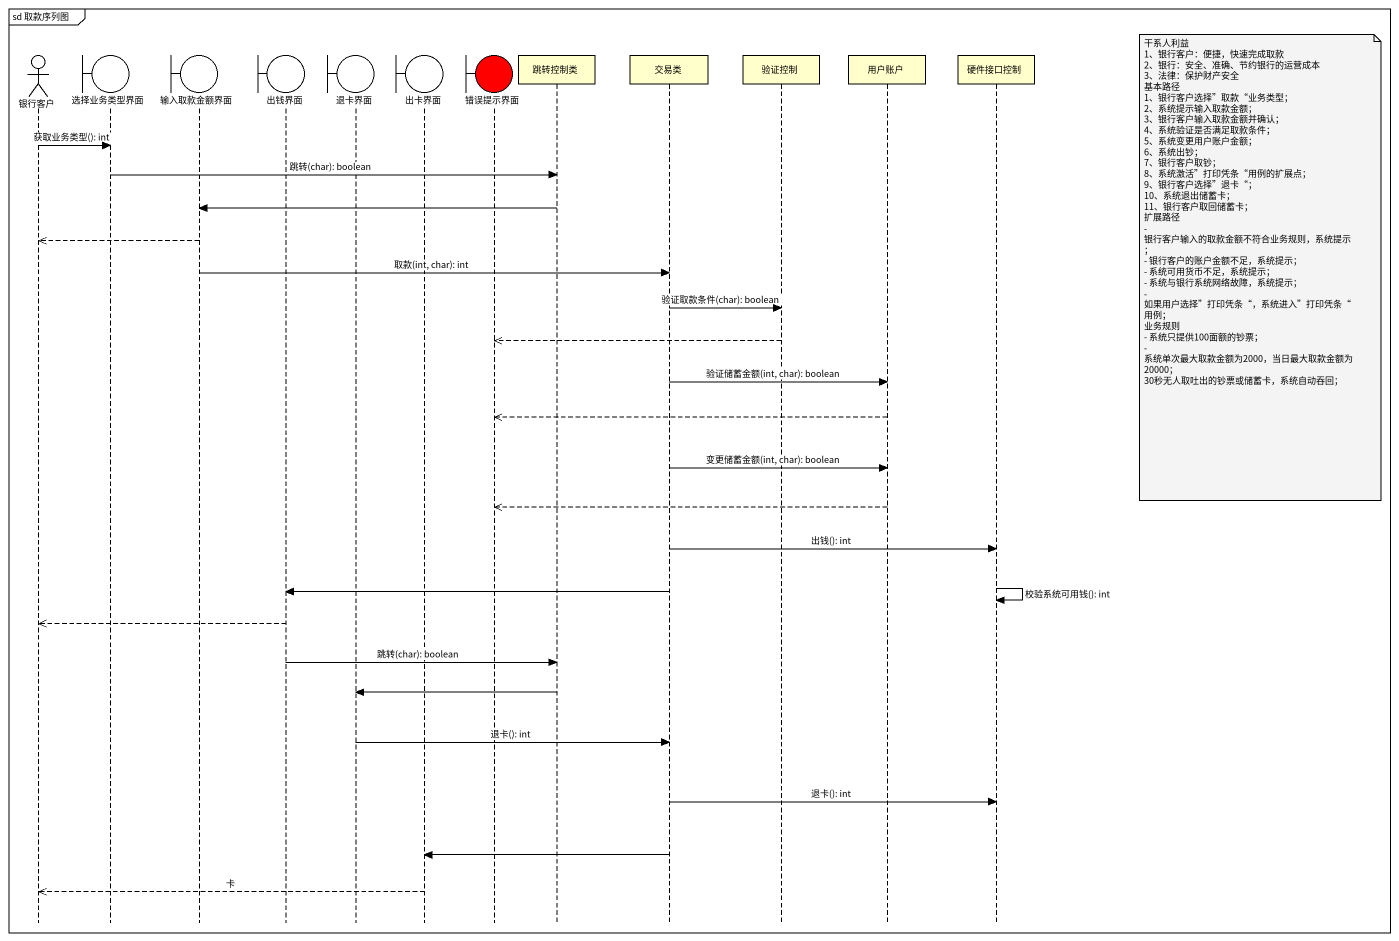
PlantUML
@startuml
mainframe sd 取款序列图
hide footbox
actor 银行客户
boundary 选择业务类型界面
boundary 输入取款金额界面
boundary 出钱界面
boundary 退卡界面
boundary 出卡界面
boundary 错误提示界面 #FF0000
participant 跳转控制类
participant 交易类
participant 验证控制
participant 用户账户
participant 硬件接口控制

银行客户 -> 选择业务类型界面 : 获取业务类型(): int
选择业务类型界面 -> 跳转控制类 : 跳转(char): boolean
跳转控制类 -> 输入取款金额界面
输入取款金额界面 -->> 银行客户
note right of 硬件接口控制
  干系人利益
  1、银行客户：便捷，快速完成取款
  2、银行：安全、准确、节约银行的运营成本
  3、法律：保护财产安全
  基本路径
  1、银行客户选择”取款“业务类型；
  2、系统提示输入取款金额；
  3、银行客户输入取款金额并确认；
  4、系统验证是否满足取款条件；
  5、系统变更用户账户金额；
  6、系统出钞；
  7、银行客户取钞；
  8、系统激活”打印凭条“用例的扩展点；
  9、银行客户选择”退卡“；
  10、系统退出储蓄卡；
  11、银行客户取回储蓄卡；
  扩展路径
  - 银行客户输入的取款金额不符合业务规则，系统提示；
  - 银行客户的账户金额不足，系统提示；
  - 系统可用货币不足，系统提示；
  - 系统与银行系统网络故障，系统提示；
  - 如果用户选择”打印凭条“，系统进入”打印凭条“用例；
  业务规则
  - 系统只提供100面额的钞票；
  - 系统单次最大取款金额为2000，当日最大取款金额为20000；
  30秒无人取吐出的钞票或储蓄卡，系统自动吞回；
end note
输入取款金额界面 -> 交易类 : 取款(int, char): int
交易类 -> 验证控制 : 验证取款条件(char): boolean
验证控制 -->> 错误提示界面
交易类 -> 用户账户 : 验证储蓄金额(int, char): boolean
用户账户 -->> 错误提示界面
交易类 -> 用户账户 : 变更储蓄金额(int, char): boolean
用户账户 -->> 错误提示界面
交易类 -> 硬件接口控制 : 出钱(): int
硬件接口控制 -> 硬件接口控制 : 校验系统可用钱(): int
交易类 -> 出钱界面
出钱界面 -->> 银行客户
出钱界面 -> 跳转控制类 : 跳转(char): boolean
跳转控制类 -> 退卡界面
退卡界面 -> 交易类 : 退卡(): int
交易类 -> 硬件接口控制 : 退卡(): int
交易类 -> 出卡界面
出卡界面 -->> 银行客户 : 卡
@enduml
